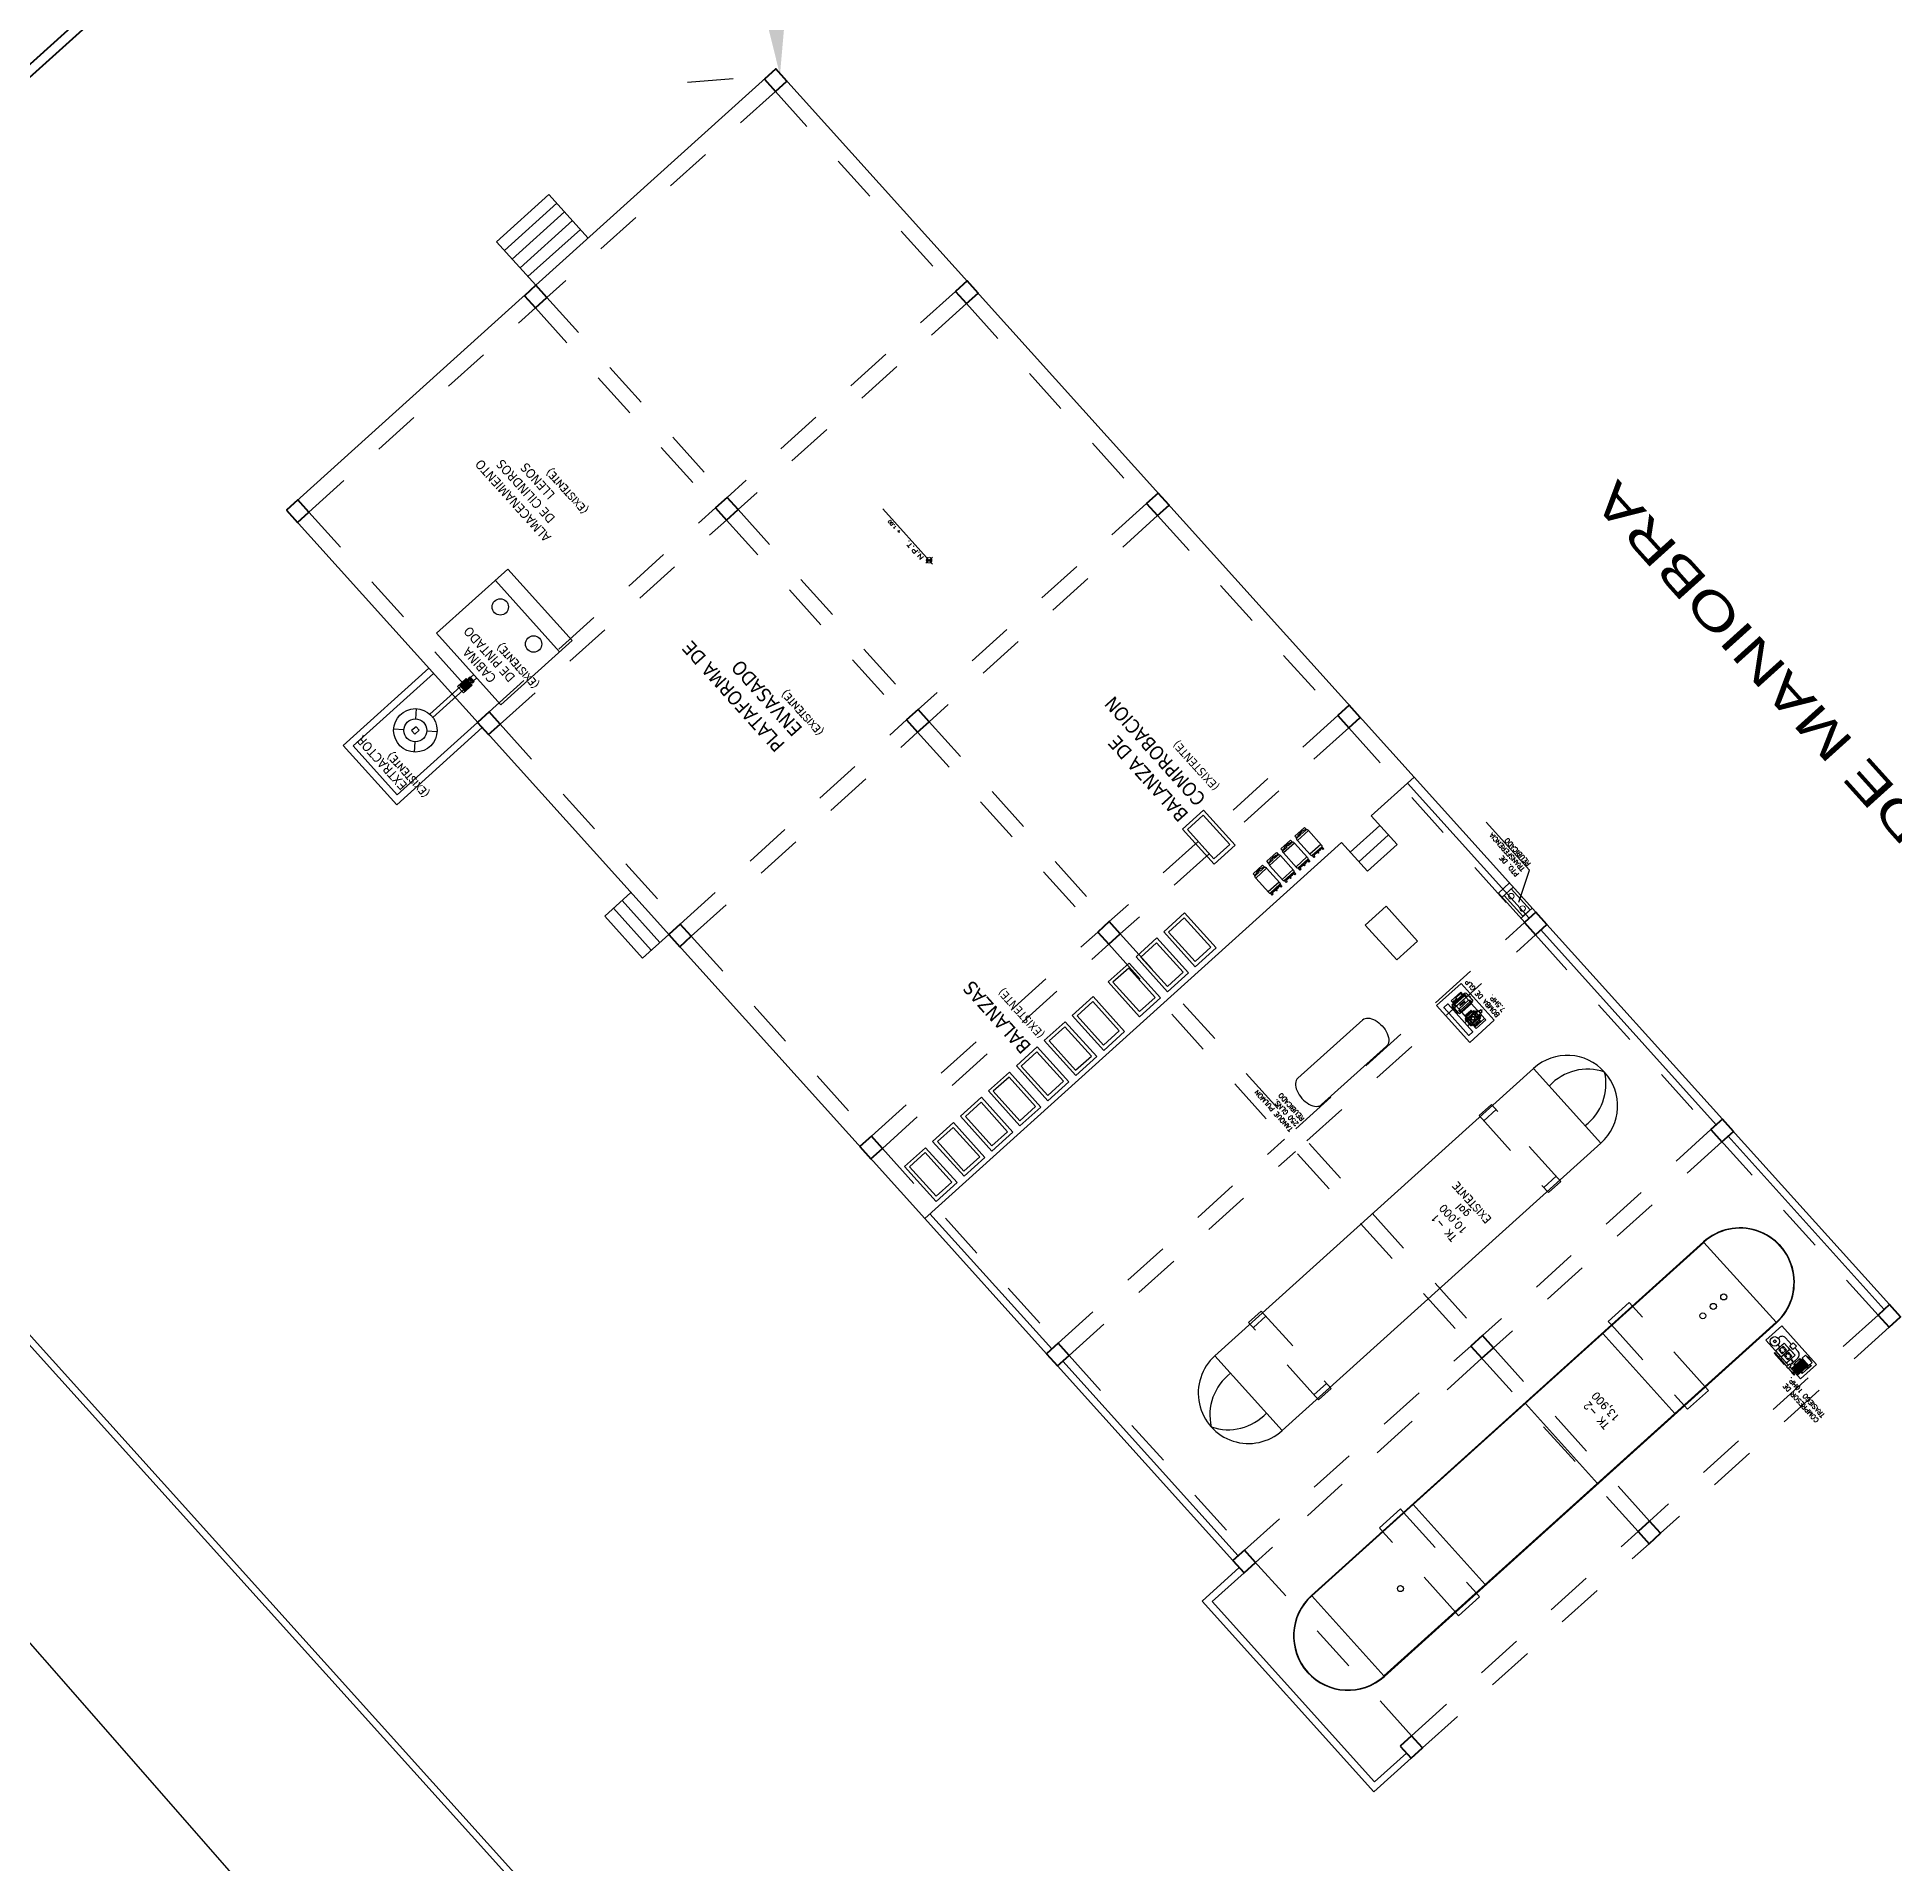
# Model space of a CAD drawing. Header units: metres. Extents: x -2639 to -2278, y 1912 to 2089.
# Drawn here: x -2350.698 to -2346.746, y 2046.443 to 2050.328 of the extents above; entities that cross this region are included whole.
import ezdxf
from ezdxf.enums import TextEntityAlignment as Align

# ---------------------------------------------------------------- set-up
doc = ezdxf.new("R2010")
doc.units = ezdxf.units.M
for name, pattern in [('COSTA GAS_ CASCO$0$CONTINUA', [0]), ('COSTA GAS_ CASCO$0$HIDDEN2', [0.1875, 0.125, -0.0625]), ('DASHED2', [0.375, 0.25, -0.125]), ('HIDDEN', [0.375, 0.25, -0.125])]:
    doc.linetypes.add(name, pattern=pattern)
for name, color, linetype, lineweight in [('0.2', 2, 'Continuous', 9), ('002', 2, 'Continuous', 25), ('JARDIN', 7, 'Continuous', 5), ('muro00', 252, 'Continuous', 0), ('muro02', 3, 'Continuous', 18), ('muro08', 2, 'Continuous', 60), ('MUROS', 1, 'Continuous', 40), ('PEN----2', 2, 'Continuous', 20), ('piso', 30, 'Continuous', 9), ('PISOS', 9, 'Continuous', 30), ('proyeccion', 5, 'HIDDEN', 13), ('SANITARIOS', 9, 'Continuous', 9), ('SUTITULOS', 4, 'DASHED2', 5), ('T-TITULOS', 4, 'DASHED2', 5), ('TEXTOS GENERALES', 4, 'DASHED2', 5), ('VEREDA', 4, 'Continuous', 15)]:
    doc.layers.add(name, color=color, linetype=linetype, lineweight=lineweight)
for name, color, linetype in [('01', 1, 'Continuous'), ('015', 40, 'Continuous'), ('03', 3, 'Continuous'), ('05', 5, 'Continuous'), ('06', 6, 'Continuous'), ('4', 5, 'Continuous'), ('AMBIENTES', 3, 'Continuous'), ('LEADERS', 20, 'Continuous'), ('MAQUINAS', 8, 'COSTA GAS_ CASCO$0$HIDDEN2'), ('TEXTOS DETALLES', 4, 'Continuous')]:
    doc.layers.add(name, color=color, linetype=linetype)
doc.styles.add('ARIAL NARROW', font='ARIALN.TTF')
doc.styles.add('COTA50', font='romans.shx', dxfattribs={"height": 0.5})
doc.styles.add('ROMANS', font='romans.shx')
doc.styles.get("Standard").update_dxf_attribs({"font": 'arial.ttf'})
doc.styles.add('SUBTITULOS', font='tahoma.ttf', dxfattribs={"height": 0.2})
doc.styles.add('TEXTOS DETALLES', font='simplex8.shx', dxfattribs={"height": 0.08})
doc.styles.add('TEXTOS GENERALES', font='simplex8.shx', dxfattribs={"height": 0.1})
doc.styles.add('TEXTOS-COTAS', font='romans.shx', dxfattribs={"width": 1.3, "height": 0.15})
doc.styles.add('TITLEINFO', font='arial.ttf', dxfattribs={"height": 0.2})
doc.styles.add('TITULOS', font='tahoma.ttf', dxfattribs={"height": 0.3})
doc.dimstyles.new('1-100', dxfattribs={"dimscale": 0.1, "dimtxt": 0.5, "dimasz": 1.2, "dimexe": 1, "dimexo": 1, "dimgap": 0.8, "dimtad": 1, "dimzin": 4, "dimdsep": 46, "dimtxsty": 'COTA50', "dimblk": 'ARCHTICK', "dimcen": 2.5, "dimdle": 1, "dimclrd": 1, "dimclre": 1, "dimclrt": 256, "dimadec": 0, "dimazin": 0, "dimtfac": 1, "dimtix": 1, "dimtmove": 2, "dimatfit": 3, "dimfxl": 0, "dimtolj": 1, "dimtzin": 4, "dimarcsym": 0})
doc.dimstyles.new('1-5000', dxfattribs={"dimtxt": 0.8, "dimasz": 0.15, "dimexe": 0.1, "dimexo": 0.2, "dimgap": 0.15, "dimtad": 2, "dimlfac": 10, "dimzin": 12, "dimdsep": 46, "dimtxsty": 'Standard', "dimcen": 0.2, "dimclrd": 1, "dimclre": 1, "dimclrt": 2, "dimadec": 5, "dimazin": 0, "dimtm": 1e-09, "dimtfac": 1, "dimtix": 1, "dimtmove": 0, "dimatfit": 3, "dimfxl": 0, "dimarcsym": 0})

# ---------------------------------------------------------------- blocks, each defined once
blk = doc.blocks.new('*D64')
at = {"color": 1, "lineweight": -2}
for p, q in [((-2349.7208, 2055.443), (-2349.6237, 2055.4505)), ((-2349.1296, 2050.3969), (-2349.5124, 2055.3088)), ((-2349.3147, 2050.2321), (-2349.2177, 2050.2396))]:
    blk.add_line(p, q, dxfattribs=at)
at = {"color": 1}
for points in [[(-2349.4875, 2055.3107), (-2349.5373, 2055.3068), (-2349.524, 2055.4583)], [(-2349.1047, 2050.3989), (-2349.1546, 2050.395), (-2349.118, 2050.2474)]]:
    blk.add_solid(points, dxfattribs=at)
at = {"layer": 'Defpoints', "color": 0}
for p in [(-2349.524, 2055.4583), (-2349.5214, 2055.4585), (-2349.1153, 2050.2476)]:
    blk.add_point(p, dxfattribs=at)
at = {"color": 2, "insert": (-2349.8778, 2052.8095), "char_height": 0.8, "attachment_point": 5, "rotation": 274.4556}
blk.add_mtext('52.27', dxfattribs=at)
blk = doc.blocks.new('TANQUE10000')
at = {"layer": '015', "linetype": 'Continuous', "ltscale": 0.025}
for p, q in [((1.07, 9.13), (-1.07, 9.13)), ((1.07, 0), (-1.07, 0))]:
    blk.add_line(p, q, dxfattribs=at)
blk.add_lwpolyline([(-1.07, 9.13), (-1.07, 0, 1), (1.07, 0), (1.07, 9.13, 1), (-1.07, 9.13, 1)], format="xyb", dxfattribs=at)
for centre, start, end in [((0.541, 9.225), 119.0307, 184.88), ((-0.541, 9.225), 355.12, 60.9693), ((0.541, -0.095), 175.12, 240.9693), ((-0.541, -0.095), 299.0307, 4.88)]:
    blk.add_arc(centre, 1.115, start, end, dxfattribs=at)
blk = doc.blocks.new('_ARCHTICK')
at = {"color": 0, "linetype": 'ByBlock', "const_width": 0.15}
blk.add_lwpolyline([(-0.5, -0.5), (0.5, 0.5)], dxfattribs=at)
blk = doc.blocks.new('NPTS')
at = {"layer": '0.2'}
for points in [[(0, 0), (-0.06, 0, 0.414214), (0, -0.06)], [(0, 0.06), (0, 0), (0.06, 0, 0.414214)]]:
    blk.add_hatch(color=256, dxfattribs=at).paths.add_polyline_path(points)
for p, q in [((-0.111, 0), (1.473, 0)), ((0, 0.096), (0, -0.096))]:
    blk.add_line(p, q, dxfattribs=at)
blk.add_circle((0, 0), 0.06, dxfattribs=at)
at = {"layer": 'VEREDA', "insert": (-0.041, 0.139), "char_height": 0.1, "width": 0.96281, "attachment_point": 1, "style": 'TEXTOS-COTAS'}
blk.add_mtext('{\\W2.306914; }N.P.T. ', dxfattribs=at)
at = {"layer": 'VEREDA', "style": 'TEXTOS GENERALES'}
blk.add_attdef('NIVEL', text='', height=0.0704, dxfattribs=at).set_placement((0.846, 0.039), (1.198, 0.039), align=Align.ALIGNED)
blk = doc.blocks.new('COSTA GAS_ CASCO$0$BOMBA_PLANTA 6')
at = {"layer": 'MAQUINAS', "linetype": 'COSTA GAS_ CASCO$0$CONTINUA'}
for p, q in [((0.106, 0.194), (0.154, 0.194)), ((0.106, 0.135), (0.154, 0.135)), ((0.11, 0.306), (0.346, 0.306)), ((0.144, 0.236), (0.154, 0.236)), ((0.144, 0.226), (0.154, 0.226)), ((0.144, 0.103), (0.154, 0.103)), ((0.144, 0.093), (0.154, 0.093)), ((0.16, 0.253), (0.193, 0.253)), ((0.16, 0.249), (0.193, 0.249)), ((0.16, 0.244), (0.193, 0.244)), ((0.16, 0.235), (0.193, 0.235)), ((0.16, 0.221), (0.193, 0.221)), ((0.16, 0.196), (0.193, 0.196)), ((0.16, 0.133), (0.193, 0.133)), ((0.16, 0.108), (0.193, 0.108)), ((0.16, 0.094), (0.193, 0.094)), ((0.16, 0.085), (0.193, 0.085)), ((0.16, 0.08), (0.193, 0.08)), ((0.16, 0.076), (0.193, 0.076)), ((0.193, 0.28), (0.337, 0.28)), ((0.193, 0.261), (0.337, 0.261)), ((0.193, 0.235), (0.337, 0.235)), ((0.193, 0.094), (0.337, 0.094)), ((0.193, 0.068), (0.337, 0.068)), ((0.193, 0.049), (0.337, 0.049)), ((0.196, 0.289), (0.335, 0.289)), ((0.196, 0.04), (0.335, 0.04)), ((0.37, 0.253), (0.337, 0.253)), ((0.37, 0.249), (0.337, 0.249)), ((0.37, 0.244), (0.337, 0.244)), ((0.37, 0.235), (0.337, 0.235)), ((0.37, 0.221), (0.337, 0.221)), ((0.37, 0.196), (0.337, 0.196)), ((0.37, 0.133), (0.337, 0.133)), ((0.37, 0.108), (0.337, 0.108)), ((0.37, 0.094), (0.337, 0.094)), ((0.37, 0.085), (0.337, 0.085)), ((0.37, 0.08), (0.337, 0.08)), ((0.37, 0.076), (0.337, 0.076)), ((0.386, 0.236), (0.377, 0.236)), ((0.386, 0.226), (0.377, 0.226)), ((0.386, 0.103), (0.377, 0.103)), ((0.386, 0.093), (0.377, 0.093)), ((0.036, -0.178), (0.036, -0.156)), ((0.036, -0.156), (0.047, -0.156)), ((0.036, -0.178), (0.047, -0.178)), ((0.047, -0.248), (0.047, -0.086)), ((0.047, -0.086), (0.052, -0.086)), ((0.047, -0.248), (0.052, -0.248)), ((0.052, -0.248), (0.052, -0.086)), ((0.079, -0.059), (0.106, -0.059)), ((0.079, -0.274), (0.106, -0.274)), ((0.106, -0.28), (0.106, -0.054)), ((0.106, -0.054), (0.342, -0.054)), ((0.106, -0.28), (0.342, -0.28)), ((0.11, -0.301), (0.129, -0.301)), ((0.245, -0.301), (0.346, -0.301)), ((0.342, -0.28), (0.342, -0.054)), ((0.342, -0.059), (0.369, -0.059)), ((0.342, -0.274), (0.369, -0.274)), ((0.396, -0.248), (0.396, -0.086)), ((0.396, -0.086), (0.402, -0.086)), ((0.396, -0.248), (0.402, -0.248)), ((0.402, -0.248), (0.402, -0.086))]:
    blk.add_line(p, q, dxfattribs=at)
at = {"layer": 'MAQUINAS', "linetype": 'Continuous'}
for p, q in [((0.079, -0.061), (0.106, -0.061)), ((0.079, -0.064), (0.106, -0.064)), ((0.079, -0.066), (0.106, -0.066)), ((0.079, -0.07), (0.106, -0.07)), ((0.079, -0.074), (0.106, -0.074)), ((0.079, -0.081), (0.106, -0.081)), ((0.079, -0.088), (0.106, -0.088)), ((0.079, -0.099), (0.106, -0.099)), ((0.079, -0.115), (0.106, -0.115)), ((0.079, -0.218), (0.106, -0.218)), ((0.079, -0.235), (0.106, -0.235)), ((0.079, -0.245), (0.106, -0.245)), ((0.079, -0.253), (0.106, -0.253)), ((0.079, -0.259), (0.106, -0.259)), ((0.079, -0.264), (0.106, -0.264)), ((0.079, -0.268), (0.106, -0.268)), ((0.079, -0.27), (0.106, -0.27)), ((0.079, -0.272), (0.106, -0.272)), ((0.106, -0.056), (0.342, -0.056)), ((0.106, -0.058), (0.342, -0.058)), ((0.106, -0.06), (0.342, -0.06)), ((0.106, -0.065), (0.342, -0.065)), ((0.106, -0.072), (0.342, -0.072)), ((0.106, -0.094), (0.342, -0.094)), ((0.106, -0.131), (0.342, -0.131)), ((0.106, -0.202), (0.342, -0.202)), ((0.106, -0.24), (0.342, -0.24)), ((0.106, -0.262), (0.342, -0.262)), ((0.106, -0.269), (0.342, -0.269)), ((0.106, -0.273), (0.342, -0.273)), ((0.106, -0.275), (0.342, -0.275)), ((0.106, -0.278), (0.342, -0.278)), ((0.164, -0.166), (0.164, -0.167)), ((0.281, -0.161), (0.17, -0.161)), ((0.17, -0.172), (0.281, -0.172)), ((0.286, -0.167), (0.286, -0.166)), ((0.342, -0.061), (0.369, -0.061)), ((0.342, -0.064), (0.369, -0.064)), ((0.342, -0.066), (0.369, -0.066)), ((0.342, -0.07), (0.369, -0.07)), ((0.342, -0.074), (0.369, -0.074)), ((0.342, -0.081), (0.369, -0.081)), ((0.342, -0.088), (0.369, -0.088)), ((0.342, -0.099), (0.369, -0.099)), ((0.342, -0.115), (0.369, -0.115)), ((0.342, -0.218), (0.369, -0.218)), ((0.342, -0.235), (0.369, -0.235)), ((0.342, -0.245), (0.369, -0.245)), ((0.342, -0.253), (0.369, -0.253)), ((0.342, -0.259), (0.369, -0.259)), ((0.342, -0.264), (0.369, -0.264)), ((0.342, -0.268), (0.369, -0.268)), ((0.342, -0.27), (0.369, -0.27)), ((0.342, -0.272), (0.369, -0.272)), ((0.402, -0.091), (0.429, -0.091)), ((0.402, -0.145), (0.407, -0.145)), ((0.402, -0.188), (0.407, -0.188)), ((0.402, -0.242), (0.429, -0.242)), ((0.412, -0.183), (0.412, -0.151)), ((0.412, -0.156), (0.429, -0.156)), ((0.412, -0.178), (0.429, -0.178))]:
    blk.add_line(p, q, dxfattribs=at)
at = {"layer": 'MAQUINAS', "linetype": 'COSTA GAS_ CASCO$0$CONTINUA'}
for points in [[(0, -0.45), (0.6, -0.45), (0.6, 0.45), (0, 0.45)], [(0.056, 0.168), (0.041, 0.168), (0.041, 0.161), (0.056, 0.161)], [(0.106, 0.183), (0.056, 0.183), (0.056, 0.146), (0.106, 0.146)], [(0.154, 0.216), (0.106, 0.216), (0.106, 0.113), (0.154, 0.113)], [(0.144, 0.24), (0.154, 0.24), (0.154, 0.221), (0.144, 0.221)], [(0.144, 0.089), (0.154, 0.089), (0.154, 0.108), (0.144, 0.108)], [(0.16, 0.244), (0.154, 0.244), (0.154, 0.085), (0.16, 0.085)], [(0.193, 0.255), (0.16, 0.255), (0.16, 0.075), (0.193, 0.075)], [(0.208, 0.214), (0.322, 0.214), (0.322, 0.115), (0.208, 0.115)], [(0.337, 0.255), (0.37, 0.255), (0.37, 0.075), (0.337, 0.075)], [(0.37, 0.244), (0.377, 0.244), (0.377, 0.085), (0.37, 0.085)], [(0.386, 0.24), (0.377, 0.24), (0.377, 0.221), (0.386, 0.221)], [(0.386, 0.089), (0.377, 0.089), (0.377, 0.108), (0.386, 0.108)], [(0.25, -0.319), (0.124, -0.319), (0.124, -0.325), (0.25, -0.325)], [(0.245, -0.28), (0.129, -0.28), (0.129, -0.319), (0.245, -0.319)]]:
    blk.add_lwpolyline(points, close=True, dxfattribs=at)
for points in [[(0.346, 0.255), (0.346, 0.342), (0.11, 0.342), (0.11, 0.216)], [(0.11, 0.113), (0.11, -0.054)], [(0.346, -0.059), (0.346, 0.075)], [(0.377, 0.204), (0.429, 0.204)], [(0.429, 0.125), (0.377, 0.125)], [(0.11, -0.28), (0.11, -0.336), (0.346, -0.336), (0.346, -0.274)]]:
    blk.add_lwpolyline(points, dxfattribs=at)
for points in [[(0.438, -0.335), (0.52, -0.335, 0.414214), (0.529, -0.326), (0.529, 0.338, 0.414214), (0.52, 0.347), (0.438, 0.347, 0.414214), (0.429, 0.338), (0.429, -0.326, 0.414214)], [(0.204, 0.036), (0.326, 0.036, 0.414214), (0.337, 0.046), (0.337, 0.283, 0.414214), (0.326, 0.293), (0.204, 0.293, 0.414214), (0.193, 0.283), (0.193, 0.046, 0.414214)]]:
    blk.add_lwpolyline(points, format="xyb", close=True, dxfattribs=at)
for radius in [0.0357, 0.0309]:
    blk.add_circle((0.265, 0.165), radius, dxfattribs=at)
for centre, start, end in [((0.079, -0.086), 90, 180), ((0.079, -0.248), 180, 270), ((0.369, -0.086), 0, 90), ((0.369, -0.248), 270, 0)]:
    blk.add_arc(centre, 0.0269, start, end, dxfattribs=at)
at = {"layer": 'MAQUINAS', "linetype": 'Continuous'}
for centre, radius, start, end in [((0.17, -0.166), 0.00538, 90, 180), ((0.17, -0.167), 0.00538, 180, 270), ((0.281, -0.166), 0.00538, 0, 90), ((0.281, -0.167), 0.00538, 270, 360), ((0.502, -1.243), 1.13, 93.7041, 95.1107), ((0.502, 0.909), 1.13, 264.8893, 266.2959), ((0.407, -0.151), 0.00538, 0, 90), ((0.407, -0.183), 0.00538, 270, 0)]:
    blk.add_arc(centre, radius, start, end, dxfattribs=at)
at = {"layer": 'MAQUINAS', "linetype": 'Continuous', "ltscale": 0.01}
for centre, start, end in [((0.502, -1.243), 93.7041, 95.1107), ((0.502, 0.909), 264.8893, 266.2959)]:
    blk.add_arc(centre, 1.13, start, end, dxfattribs=at)
blk = doc.blocks.new('A$C0DA26504')
at = {"layer": 'PEN----2'}
blk.add_line((0.4, 0.1), (0.58, 0.1), dxfattribs=at)
blk.add_lwpolyline([(0, 0), (0.4, 0), (0.4, 0.2), (0, 0.2)], close=True, dxfattribs=at)
blk = doc.blocks.new('CASCO ZETA GAS')
for p, q in [((2071.297, 1210.452), (2071.297, 1212.902)), ((2071.297, 1212.902), (2072.997, 1212.902)), ((2071.447, 1210.452), (2071.447, 1212.752)), ((2071.447, 1212.752), (2072.847, 1212.752)), ((2072.847, 1212.752), (2072.847, 1210.452)), ((2072.997, 1212.902), (2072.997, 1210.452)), ((2072.036, 1211.72), (2071.88, 1211.876)), ((2072.378, 1211.72), (2072.534, 1211.876)), ((2072.036, 1211.378), (2071.88, 1211.222)), ((2072.378, 1211.378), (2072.534, 1211.222)), ((2072.157, 1211.089), (2072.157, 1209.83)), ((2072.257, 1211.089), (2072.257, 1209.83)), ((2073.434, 1208.15), (2071.394, 1208.154))]:
    blk.add_line(p, q)
at = {"color": 2}
blk.add_line((2054.14, 1200.701), (2054.14, 1202.559), dxfattribs=at)
at = {"color": 2, "linetype": 'Continuous', "ltscale": 2}
for p, q in [((2042.331, 1198.893), (2042.522, 1198.893)), ((2042.331, 1198.578), (2042.331, 1198.893)), ((2042.331, 1198.893), (2042.522, 1198.893)), ((2042.522, 1198.867), (2042.331, 1198.867)), ((2042.522, 1198.867), (2042.331, 1198.867)), ((2042.522, 1198.893), (2042.522, 1198.578)), ((2042.853, 1198.893), (2042.853, 1198.643))]:
    blk.add_line(p, q, dxfattribs=at)
at = {"color": 1}
for p, q in [((2042.342, 1198.867), (2042.342, 1198.578)), ((2042.354, 1198.867), (2042.354, 1198.578)), ((2042.366, 1198.867), (2042.366, 1198.578)), ((2042.377, 1198.867), (2042.377, 1198.578)), ((2042.573, 1198.939), (2042.381, 1198.939)), ((2042.573, 1198.939), (2042.381, 1198.939)), ((2042.573, 1198.932), (2042.381, 1198.932)), ((2042.573, 1198.932), (2042.381, 1198.932)), ((2042.389, 1198.867), (2042.389, 1198.578)), ((2042.401, 1198.867), (2042.401, 1198.578)), ((2042.412, 1198.867), (2042.412, 1198.578)), ((2042.44, 1198.867), (2042.44, 1198.578)), ((2042.452, 1198.867), (2042.452, 1198.578)), ((2042.463, 1198.867), (2042.463, 1198.578)), ((2042.475, 1198.867), (2042.475, 1198.578)), ((2042.487, 1198.867), (2042.487, 1198.578)), ((2042.498, 1198.867), (2042.498, 1198.578)), ((2042.51, 1198.867), (2042.51, 1198.578)), ((2043.013, 1198.939), (2042.619, 1198.939)), ((2043.013, 1198.939), (2042.619, 1198.939)), ((2043.013, 1198.932), (2042.619, 1198.932)), ((2043.013, 1198.932), (2042.619, 1198.932)), ((2042.369, 1198.468), (2042.369, 1198.478)), ((2042.483, 1198.468), (2042.369, 1198.468)), ((2042.483, 1198.478), (2042.483, 1198.468))]:
    blk.add_line(p, q, dxfattribs=at)
for points in [[(2072.153, 1211.486), (2072.256, 1211.486), (2072.256, 1211.612), (2072.153, 1211.612)], [(2073.437, 1209.83), (2073.437, 1207.794), (2071.393, 1207.794), (2071.393, 1209.83)]]:
    blk.add_lwpolyline(points, close=True)
at = {"color": 2}
for points in [[(2053.385, 1200.701), (2053.385, 1202.559)], [(2042.461, 1198.939), (2042.461, 1198.946), (2042.381, 1198.946), (2042.381, 1198.926), (2042.461, 1198.926), (2042.461, 1198.932)], [(2042.461, 1198.939), (2042.461, 1198.946), (2042.381, 1198.946), (2042.381, 1198.926), (2042.461, 1198.926), (2042.461, 1198.932)], [(2042.412, 1198.926), (2042.412, 1198.893)], [(2042.412, 1198.926), (2042.412, 1198.893)], [(2042.43, 1198.893), (2042.43, 1198.926)], [(2042.43, 1198.893), (2042.43, 1198.926)], [(2042.692, 1198.932), (2042.692, 1198.926), (2043.013, 1198.926), (2043.013, 1198.946), (2042.692, 1198.946), (2042.692, 1198.939)], [(2042.692, 1198.932), (2042.692, 1198.926), (2043.013, 1198.926), (2043.013, 1198.946), (2042.692, 1198.946), (2042.692, 1198.939)], [(2042.816, 1198.926), (2042.816, 1198.893)], [(2042.816, 1198.926), (2042.816, 1198.893)], [(2042.889, 1198.893), (2042.889, 1198.926)], [(2042.889, 1198.893), (2042.889, 1198.926)], [(2042.292, 1198.617), (2042.324, 1198.617), (2042.331, 1198.609), (2042.331, 1198.553), (2042.324, 1198.545), (2042.292, 1198.545), (2042.292, 1198.617)]]:
    blk.add_lwpolyline(points, dxfattribs=at)
at = {"color": 1}
blk.add_lwpolyline([(2042.573, 1198.893), (2042.231, 1198.893), (2042.231, 1198.436), (2043.333, 1198.436), (2043.333, 1198.893), (2042.619, 1198.893)], dxfattribs=at)
for points in [[(2042.331, 1198.617), (2042.331, 1198.794), (2042.292, 1198.794), (2042.292, 1198.617)], [(2042.299, 1198.778), (2042.303, 1198.77), (2042.313, 1198.77), (2042.318, 1198.778), (2042.313, 1198.786), (2042.303, 1198.786)], [(2042.522, 1198.617), (2042.522, 1198.794), (2042.56, 1198.794), (2042.56, 1198.617)], [(2042.554, 1198.778), (2042.549, 1198.77), (2042.54, 1198.77), (2042.535, 1198.778), (2042.54, 1198.786), (2042.549, 1198.786)], [(2042.681, 1198.89), (2042.85, 1198.89), (2042.85, 1198.646), (2042.681, 1198.646)], [(2043.025, 1198.89), (2042.856, 1198.89), (2042.856, 1198.646), (2043.025, 1198.646)], [(2042.299, 1198.634), (2042.303, 1198.642), (2042.313, 1198.642), (2042.318, 1198.634), (2042.313, 1198.626), (2042.303, 1198.626)], [(2042.554, 1198.634), (2042.549, 1198.642), (2042.54, 1198.642), (2042.535, 1198.634), (2042.54, 1198.626), (2042.549, 1198.626)]]:
    blk.add_lwpolyline(points, close=True, dxfattribs=at)
at = {"color": 2, "linetype": 'Continuous', "ltscale": 2}
for points in [[(2043.028, 1198.643), (2042.678, 1198.643), (2042.678, 1198.893), (2043.028, 1198.893)], [(2042.713, 1198.706), (2042.818, 1198.706), (2042.818, 1198.829), (2042.713, 1198.829)], [(2042.992, 1198.706), (2042.887, 1198.706), (2042.887, 1198.829), (2042.992, 1198.829)], [(2042.903, 1198.497), (2042.803, 1198.497), (2042.803, 1198.597), (2042.903, 1198.597)]]:
    blk.add_lwpolyline(points, close=True, dxfattribs=at)
at = {"color": 2}
blk.add_lwpolyline([(2042.286, 1198.54), (2042.286, 1198.622), (2042.292, 1198.622), (2042.292, 1198.54)], close=True, dxfattribs=at)
at = {"color": 2, "linetype": 'Continuous', "ltscale": 2}
blk.add_lwpolyline([(2042.331, 1198.578), (2042.533, 1198.578), (2042.533, 1198.478), (2042.32, 1198.478), (2042.32, 1198.545)], dxfattribs=at)
for centre, radius in [((2072.207, 1211.549), 0.462), ((2072.207, 1211.549), 0.242), ((2071.886, 1208.45), 0.174), ((2072.947, 1208.448), 0.174), ((2044.618, 1208.203), 0.0648), ((2044.618, 1199.542), 0.0648), ((2044.618, 1199.242), 0.0648), ((2044.618, 1198.942), 0.0648)]:
    blk.add_circle(centre, radius)
at = {"color": 1}
for centre in [(2042.736, 1198.81), (2042.736, 1198.727), (2042.794, 1198.81), (2042.794, 1198.727), (2042.911, 1198.81), (2042.911, 1198.727), (2042.969, 1198.81), (2042.969, 1198.727)]:
    blk.add_circle(centre, 0.0107, dxfattribs=at)
at = {"color": 2, "linetype": 'Continuous', "ltscale": 2}
for radius in [0.1, 0.0286]:
    blk.add_circle((2043.19, 1198.768), radius, dxfattribs=at)
at = {"color": 2}
blk.add_ellipse((2053.763, 1202.559), major_axis=(0.378, 0), ratio=0.5847, start_param=6.283185, end_param=9.424778, dxfattribs=at)
at = {"color": 2, "extrusion": (0, 0, -1)}
blk.add_ellipse((2053.763, 1200.701), major_axis=(0.378, 0), ratio=0.5847, start_param=6.283185, end_param=9.424778, dxfattribs=at)
at = {"layer": '002'}
for p, q in [((2057.347, 1210.029), (2058.347, 1210.029)), ((2057.347, 1209.229), (2058.347, 1209.229)), ((2057.347, 1208.429), (2058.347, 1208.429)), ((2057.347, 1207.629), (2058.347, 1207.629)), ((2057.347, 1206.829), (2058.347, 1206.829)), ((2057.347, 1206.029), (2058.347, 1206.029)), ((2057.347, 1205.229), (2058.347, 1205.229)), ((2057.364, 1204.185), (2058.364, 1204.185)), ((2057.364, 1203.385), (2058.364, 1203.385)), ((2057.364, 1202.593), (2058.364, 1202.593)), ((2058.717, 1200.832), (2059.717, 1200.832))]:
    blk.add_line(p, q, dxfattribs=at)
for points in [[(2057.347, 1210.029), (2057.347, 1209.429), (2058.347, 1209.429), (2058.347, 1210.029)], [(2057.347, 1210.029), (2057.347, 1209.429), (2058.347, 1209.429), (2058.347, 1210.029)], [(2057.431, 1209.956), (2057.431, 1209.505), (2058.274, 1209.505), (2058.274, 1209.956)], [(2057.347, 1209.229), (2057.347, 1208.629), (2058.347, 1208.629), (2058.347, 1209.229)], [(2057.347, 1209.229), (2057.347, 1208.629), (2058.347, 1208.629), (2058.347, 1209.229)], [(2057.431, 1209.156), (2057.431, 1208.705), (2058.274, 1208.705), (2058.274, 1209.156)], [(2057.347, 1208.429), (2057.347, 1207.829), (2058.347, 1207.829), (2058.347, 1208.429)], [(2057.347, 1208.429), (2057.347, 1207.829), (2058.347, 1207.829), (2058.347, 1208.429)], [(2057.431, 1208.356), (2057.431, 1207.905), (2058.274, 1207.905), (2058.274, 1208.356)], [(2057.347, 1207.629), (2057.347, 1207.029), (2058.347, 1207.029), (2058.347, 1207.629)], [(2057.347, 1207.629), (2057.347, 1207.029), (2058.347, 1207.029), (2058.347, 1207.629)], [(2057.431, 1207.556), (2057.431, 1207.105), (2058.274, 1207.105), (2058.274, 1207.556)], [(2057.347, 1206.829), (2057.347, 1206.229), (2058.347, 1206.229), (2058.347, 1206.829)], [(2057.347, 1206.829), (2057.347, 1206.229), (2058.347, 1206.229), (2058.347, 1206.829)], [(2057.431, 1206.756), (2057.431, 1206.305), (2058.274, 1206.305), (2058.274, 1206.756)], [(2057.347, 1206.029), (2057.347, 1205.429), (2058.347, 1205.429), (2058.347, 1206.029)], [(2057.347, 1206.029), (2057.347, 1205.429), (2058.347, 1205.429), (2058.347, 1206.029)], [(2057.431, 1205.956), (2057.431, 1205.505), (2058.274, 1205.505), (2058.274, 1205.956)], [(2057.347, 1205.229), (2057.347, 1204.629), (2058.347, 1204.629), (2058.347, 1205.229)], [(2057.347, 1205.229), (2057.347, 1204.629), (2058.347, 1204.629), (2058.347, 1205.229)], [(2057.431, 1205.156), (2057.431, 1204.705), (2058.274, 1204.705), (2058.274, 1205.156)], [(2057.364, 1204.185), (2057.364, 1203.585), (2058.364, 1203.585), (2058.364, 1204.185)], [(2057.364, 1204.185), (2057.364, 1203.585), (2058.364, 1203.585), (2058.364, 1204.185)], [(2057.448, 1204.112), (2057.448, 1203.661), (2058.291, 1203.661), (2058.291, 1204.112)], [(2057.364, 1203.385), (2057.364, 1202.785), (2058.364, 1202.785), (2058.364, 1203.385)], [(2057.364, 1203.385), (2057.364, 1202.785), (2058.364, 1202.785), (2058.364, 1203.385)], [(2057.448, 1203.312), (2057.448, 1202.861), (2058.291, 1202.861), (2058.291, 1203.312)], [(2057.364, 1202.593), (2057.364, 1201.993), (2058.364, 1201.993), (2058.364, 1202.593)], [(2057.364, 1202.593), (2057.364, 1201.993), (2058.364, 1201.993), (2058.364, 1202.593)], [(2057.448, 1202.519), (2057.448, 1202.069), (2058.291, 1202.069), (2058.291, 1202.519)], [(2058.717, 1200.832), (2058.717, 1200.232), (2059.717, 1200.232), (2059.717, 1200.832)], [(2058.717, 1200.832), (2058.717, 1200.232), (2059.717, 1200.232), (2059.717, 1200.832)], [(2058.801, 1200.758), (2058.801, 1200.308), (2059.644, 1200.308), (2059.644, 1200.758)]]:
    blk.add_lwpolyline(points, close=True, dxfattribs=at)
at = {"layer": '01', "color": 1}
for p, q in [((2057.505, 1200.06), (2057.505, 1200.373)), ((2057.903, 1200.06), (2057.903, 1200.373)), ((2057.401, 1200.209), (2057.401, 1200.225)), ((2057.505, 1199.662), (2057.505, 1199.975)), ((2057.903, 1199.662), (2057.903, 1199.975)), ((2057.401, 1199.811), (2057.401, 1199.826)), ((2057.505, 1199.263), (2057.505, 1199.576)), ((2057.903, 1199.263), (2057.903, 1199.576)), ((2057.401, 1199.412), (2057.401, 1199.428)), ((2057.505, 1198.864), (2057.505, 1199.177)), ((2057.903, 1198.864), (2057.903, 1199.177)), ((2057.401, 1199.013), (2057.401, 1199.029))]:
    blk.add_line(p, q, dxfattribs=at)
for points in [[(2057.431, 1200.328), (2057.396, 1200.328), (2057.396, 1200.354), (2057.458, 1200.354), (2057.458, 1200.079), (2057.396, 1200.079), (2057.396, 1200.105), (2057.431, 1200.105, 0.147743)], [(2057.965, 1200.233), (2057.946, 1200.233), (2057.946, 1200.354), (2058.008, 1200.354), (2058.008, 1200.079), (2057.946, 1200.079), (2057.946, 1200.2), (2057.965, 1200.2, 1)], [(2057.431, 1199.93), (2057.396, 1199.93), (2057.396, 1199.956), (2057.458, 1199.956), (2057.458, 1199.681), (2057.396, 1199.681), (2057.396, 1199.707), (2057.431, 1199.707, 0.147743)], [(2057.965, 1199.835), (2057.946, 1199.835), (2057.946, 1199.956), (2058.008, 1199.956), (2058.008, 1199.681), (2057.946, 1199.681), (2057.946, 1199.802), (2057.965, 1199.802, 1)], [(2057.431, 1199.531), (2057.396, 1199.531), (2057.396, 1199.557), (2057.458, 1199.557), (2057.458, 1199.282), (2057.396, 1199.282), (2057.396, 1199.308), (2057.431, 1199.308, 0.147743)], [(2057.965, 1199.436), (2057.946, 1199.436), (2057.946, 1199.557), (2058.008, 1199.557), (2058.008, 1199.282), (2057.946, 1199.282), (2057.946, 1199.403), (2057.965, 1199.403, 1)], [(2057.431, 1199.132), (2057.396, 1199.132), (2057.396, 1199.158), (2057.458, 1199.158), (2057.458, 1198.883), (2057.396, 1198.883), (2057.396, 1198.909), (2057.431, 1198.909, 0.147743)], [(2057.965, 1199.037), (2057.946, 1199.037), (2057.946, 1199.158), (2058.008, 1199.158), (2058.008, 1198.883), (2057.946, 1198.883), (2057.946, 1199.004), (2057.965, 1199.004, 1)]]:
    blk.add_lwpolyline(points, format="xyb", close=True, dxfattribs=at)
for points in [[(2057.468, 1200.367, 0.145658), (2057.457, 1200.352), (2057.441, 1200.311)], [(2057.946, 1200.361, 0.227735), (2057.921, 1200.373), (2057.903, 1200.373), (2057.487, 1200.373, 0.15686), (2057.468, 1200.367)], [(2057.946, 1200.361, -0.076465), (2057.951, 1200.352), (2057.968, 1200.311)], [(2057.468, 1200.067, -0.145658), (2057.457, 1200.081), (2057.441, 1200.123)], [(2057.468, 1199.969, 0.145658), (2057.457, 1199.954), (2057.441, 1199.912)], [(2057.946, 1200.073, -0.227735), (2057.921, 1200.06), (2057.903, 1200.06), (2057.487, 1200.06, -0.15686), (2057.468, 1200.067)], [(2057.946, 1199.962, 0.227735), (2057.921, 1199.975), (2057.903, 1199.975), (2057.487, 1199.975, 0.15686), (2057.468, 1199.969)], [(2057.946, 1200.073, 0.076465), (2057.951, 1200.081), (2057.968, 1200.123)], [(2057.946, 1199.962, -0.076465), (2057.951, 1199.954), (2057.968, 1199.912)], [(2057.468, 1199.668, -0.145658), (2057.457, 1199.683), (2057.441, 1199.724)], [(2057.468, 1199.57, 0.145658), (2057.457, 1199.555), (2057.441, 1199.513)], [(2057.946, 1199.674, -0.227735), (2057.921, 1199.662), (2057.903, 1199.662), (2057.487, 1199.662, -0.15686), (2057.468, 1199.668)], [(2057.946, 1199.564, 0.227735), (2057.921, 1199.576), (2057.903, 1199.576), (2057.487, 1199.576, 0.15686), (2057.468, 1199.57)], [(2057.946, 1199.674, 0.076465), (2057.951, 1199.683), (2057.968, 1199.724)], [(2057.946, 1199.564, -0.076465), (2057.951, 1199.555), (2057.968, 1199.513)], [(2057.468, 1199.269, -0.145658), (2057.457, 1199.284), (2057.441, 1199.326)], [(2057.468, 1199.171, 0.145658), (2057.457, 1199.156), (2057.441, 1199.115)], [(2057.946, 1199.275, -0.227735), (2057.921, 1199.263), (2057.903, 1199.263), (2057.487, 1199.263, -0.15686), (2057.468, 1199.269)], [(2057.946, 1199.165, 0.227735), (2057.921, 1199.177), (2057.903, 1199.177), (2057.487, 1199.177, 0.15686), (2057.468, 1199.171)], [(2057.946, 1199.275, 0.076465), (2057.951, 1199.284), (2057.968, 1199.326)], [(2057.946, 1199.165, -0.076465), (2057.951, 1199.156), (2057.968, 1199.115)], [(2057.468, 1198.87, -0.145658), (2057.457, 1198.885), (2057.441, 1198.927)], [(2057.946, 1198.877, -0.227735), (2057.921, 1198.864), (2057.903, 1198.864), (2057.487, 1198.864, -0.15686), (2057.468, 1198.87)], [(2057.946, 1198.877, 0.076465), (2057.951, 1198.885), (2057.968, 1198.927)]]:
    blk.add_lwpolyline(points, format="xyb", dxfattribs=at)
for points in [[(2057.404, 1200.225), (2057.404, 1200.209), (2057.424, 1200.209), (2057.424, 1200.225)], [(2057.404, 1199.826), (2057.404, 1199.81), (2057.424, 1199.81), (2057.424, 1199.826)], [(2057.404, 1199.428), (2057.404, 1199.411), (2057.424, 1199.411), (2057.424, 1199.428)], [(2057.404, 1199.029), (2057.404, 1199.013), (2057.424, 1199.013), (2057.424, 1199.029)]]:
    blk.add_lwpolyline(points, close=True, dxfattribs=at)
at = {"layer": '01', "color": 1, "extrusion": (0, 0, -1)}
for centre in [(2057.505, 1200.217), (2057.505, 1199.818), (2057.505, 1199.419), (2057.505, 1199.021)]:
    blk.add_ellipse(centre, major_axis=(0, 0.156), ratio=0.516845, start_param=4.068798, end_param=5.35598, dxfattribs=at)
at = {"layer": '01', "color": 1}
for centre in [(2057.903, 1200.217), (2057.903, 1199.818), (2057.903, 1199.419), (2057.903, 1199.021)]:
    blk.add_ellipse(centre, major_axis=(0, 0.156), ratio=0.516845, start_param=4.068798, end_param=5.35598, dxfattribs=at)
at = {"layer": '015'}
for p, q in [((2043.46, 1209.708), (2043.46, 1198.478)), ((2043.468, 1209.708), (2043.473, 1209.708)), ((2043.473, 1209.708), (2043.473, 1198.478)), ((2045.763, 1209.708), (2043.473, 1209.708)), ((2045.763, 1209.708), (2045.763, 1198.478)), ((2045.768, 1209.708), (2045.763, 1209.708)), ((2045.776, 1209.708), (2045.776, 1198.478)), ((2045.776, 1209.708), (2045.776, 1207.371)), ((2048.798, 1207.822), (2048.798, 1198.692)), ((2045.763, 1206.808), (2043.473, 1206.808)), ((2045.763, 1203.592), (2043.473, 1203.592)), ((2045.763, 1201.378), (2043.473, 1201.378)), ((2043.468, 1198.478), (2043.473, 1198.478)), ((2045.763, 1198.478), (2043.473, 1198.478)), ((2045.768, 1198.478), (2045.763, 1198.478))]:
    blk.add_line(p, q, dxfattribs=at)
blk.add_lwpolyline([(2055.6, 1199.312), (2054.6, 1199.312), (2054.6, 1198.712), (2055.6, 1198.712)], close=True, dxfattribs=at)
for centre, radius, start, end in [((2044.618, 1209.708), 1.158, 0, 180), ((2044.618, 1209.708), 1.15, 0, 180), ((2044.618, 1198.478), 1.158, 180, 0), ((2044.618, 1198.478), 1.15, 180, 0), ((2049.868, 1198.692), 1.07, 180, 360)]:
    blk.add_arc(centre, radius, start, end, dxfattribs=at)
at = {"layer": '03'}
for p, q in [((2042.596, 1198.768), (2042.596, 1198.647)), ((2042.64, 1198.766), (2042.678, 1198.766)), ((2043.028, 1198.766), (2043.09, 1198.766)), ((2042.803, 1198.547), (2042.696, 1198.547)), ((2042.903, 1198.547), (2043.09, 1198.547)), ((2043.19, 1198.668), (2043.19, 1198.647))]:
    blk.add_line(p, q, dxfattribs=at)
for points in [[(2042.619, 1198.945), (2042.573, 1198.945), (2042.573, 1198.854), (2042.619, 1198.854)], [(2042.619, 1198.945), (2042.573, 1198.945), (2042.573, 1198.854), (2042.619, 1198.854)], [(2042.596, 1198.854), (2042.596, 1198.854), (2042.596, 1198.812), (2042.596, 1198.812)], [(2042.596, 1198.854), (2042.596, 1198.854), (2042.596, 1198.812), (2042.596, 1198.812)]]:
    blk.add_lwpolyline(points, close=True, dxfattribs=at)
for centre, start, end in [((2042.696, 1198.647), 180, 270), ((2043.09, 1198.647), 270, 0)]:
    blk.add_arc(centre, 0.1, start, end, dxfattribs=at)
blk.add_point((2042.853, 1198.81), dxfattribs=at)
blk.add_point((2042.853, 1198.81), dxfattribs=at)
at = {"layer": '05'}
for q in [(2042.596, 1198.812), (2042.64, 1198.766), (2042.596, 1198.72)]:
    blk.add_line((2042.596, 1198.766), q, dxfattribs=at)
at = {"layer": '06'}
for p, q in [((2042.612, 1198.812), (2042.58, 1198.812)), ((2042.612, 1198.812), (2042.58, 1198.812)), ((2042.64, 1198.782), (2042.64, 1198.75)), ((2042.612, 1198.72), (2042.58, 1198.72))]:
    blk.add_line(p, q, dxfattribs=at)
at = {"layer": 'JARDIN', "color": 4}
for points in [[(2072.3, 1210.255), (2072.299, 1210.006), (2072.115, 1210.006), (2072.115, 1210.255)], [(2072.274, 1209.971), (2072.274, 1209.921), (2072.14, 1209.921), (2072.14, 1209.972)], [(2072.231, 1209.959), (2072.231, 1209.924), (2072.18, 1209.924), (2072.18, 1209.959)], [(2072.231, 1209.948), (2072.231, 1209.934), (2072.18, 1209.935), (2072.18, 1209.948)], [(2072.233, 1210.006), (2072.233, 1209.971), (2072.181, 1209.971), (2072.181, 1210.006)]]:
    blk.add_lwpolyline(points, close=True, dxfattribs=at)
at = {"layer": 'muro02'}
for p, q in [((2112.02, 1226.402), (2011.113, 1226.402)), ((2011.263, 1226.252), (2100.403, 1226.252)), ((2041.785, 1211.516), (2047.245, 1211.516)), ((2041.785, 1210.452), (2041.785, 1211.516)), ((2047.245, 1211.516), (2047.245, 1210.452)), ((2041.935, 1211.366), (2047.095, 1211.366)), ((2041.935, 1210.452), (2041.935, 1211.366)), ((2047.095, 1211.366), (2047.095, 1210.452)), ((2047.445, 1210.452), (2053.02, 1210.452)), ((2047.445, 1210.302), (2053.02, 1210.302)), ((2053.37, 1210.452), (2057.24, 1210.452)), ((2053.37, 1210.302), (2057.24, 1210.302)), ((2053.49, 1196.752), (2053.49, 1196.432)), ((2054.09, 1196.752), (2054.09, 1196.432)), ((2042.135, 1196.582), (2047.095, 1196.582)), ((2042.135, 1196.432), (2047.135, 1196.432)), ((2047.445, 1196.607), (2053.02, 1196.607)), ((2047.445, 1196.432), (2053.02, 1196.432)), ((2057.24, 1196.622), (2053.37, 1196.622)), ((2057.24, 1196.432), (2053.37, 1196.432))]:
    blk.add_line(p, q, dxfattribs=at)
blk.add_lwpolyline([(2053.37, 1196.432), (2053.37, 1196.752), (2054.21, 1196.752), (2054.21, 1196.432)], dxfattribs=at)
at = {"layer": 'muro08'}
for points in [[(2042.135, 1210.452), (2041.785, 1210.452), (2041.785, 1210.122), (2042.135, 1210.122)], [(2047.445, 1210.452), (2047.095, 1210.452), (2047.095, 1210.122), (2047.445, 1210.122)], [(2053.37, 1210.452), (2053.02, 1210.452), (2053.02, 1210.122), (2053.37, 1210.122)], [(2059.3, 1210.452), (2058.95, 1210.452), (2058.95, 1210.122), (2059.3, 1210.122)], [(2065.374, 1210.452), (2065.024, 1210.452), (2065.024, 1210.122), (2065.374, 1210.122)], [(2071.447, 1210.452), (2071.097, 1210.452), (2071.097, 1210.122), (2071.447, 1210.122)], [(2077.52, 1210.452), (2077.17, 1210.452), (2077.17, 1210.122), (2077.52, 1210.122)], [(2042.135, 1203.637), (2041.785, 1203.637), (2041.785, 1203.307), (2042.135, 1203.307)], [(2047.445, 1203.637), (2047.095, 1203.637), (2047.095, 1203.307), (2047.445, 1203.307)], [(2059.3, 1203.637), (2058.95, 1203.637), (2058.95, 1203.307), (2059.3, 1203.307)], [(2065.374, 1203.637), (2065.024, 1203.637), (2065.024, 1203.307), (2065.374, 1203.307)], [(2071.447, 1203.637), (2071.097, 1203.637), (2071.097, 1203.307), (2071.447, 1203.307)], [(2077.52, 1203.637), (2077.17, 1203.637), (2077.17, 1203.307), (2077.52, 1203.307)], [(2042.135, 1196.762), (2041.785, 1196.762), (2041.785, 1196.432), (2042.135, 1196.432)], [(2047.445, 1196.762), (2047.095, 1196.762), (2047.095, 1196.432), (2047.445, 1196.432)], [(2053.37, 1196.762), (2053.02, 1196.762), (2053.02, 1196.432), (2053.37, 1196.432)], [(2059.3, 1196.762), (2058.95, 1196.762), (2058.95, 1196.432), (2059.3, 1196.432)], [(2065.374, 1196.762), (2065.024, 1196.762), (2065.024, 1196.432), (2065.374, 1196.432)], [(2071.447, 1196.762), (2071.097, 1196.762), (2071.097, 1196.432), (2071.447, 1196.432)], [(2077.52, 1196.762), (2077.17, 1196.762), (2077.17, 1196.432), (2077.52, 1196.432)]]:
    blk.add_lwpolyline(points, close=True, dxfattribs=at)
at = {"layer": 'MUROS'}
for p, q in [((2088.02, 1210.852), (2088.02, 1176.442)), ((2088.22, 1210.652), (2088.22, 1176.442))]:
    blk.add_line(p, q, dxfattribs=at)
at = {"layer": 'piso'}
for p, q in [((2065.374, 1210.452), (2065.374, 1211.202)), ((2066.574, 1210.452), (2066.574, 1211.202)), ((2047.135, 1210.452), (2047.095, 1210.452)), ((2077.52, 1203.307), (2078.77, 1203.307)), ((2077.52, 1201.807), (2078.77, 1201.807)), ((2057.24, 1198.512), (2056.42, 1198.512)), ((2056.42, 1198.512), (2056.42, 1197.662)), ((2056.694, 1198.512), (2056.694, 1197.662)), ((2056.967, 1198.512), (2056.967, 1197.662)), ((2057.24, 1197.662), (2056.42, 1197.662))]:
    blk.add_line(p, q, dxfattribs=at)
for points in [[(2065.374, 1211.202), (2066.574, 1211.202)], [(2065.374, 1210.952), (2066.574, 1210.952)], [(2065.374, 1210.702), (2066.574, 1210.702)], [(2057.24, 1198.512), (2057.24, 1210.452), (2077.52, 1210.452), (2077.52, 1203.307)], [(2077.52, 1203.307), (2077.52, 1196.432), (2057.24, 1196.432), (2057.24, 1197.662)], [(2077.77, 1203.307), (2077.77, 1201.807)], [(2078.02, 1203.307), (2078.02, 1201.807)], [(2078.27, 1203.307), (2078.27, 1201.807)], [(2078.52, 1203.307), (2078.52, 1201.807)], [(2078.77, 1203.307), (2078.77, 1201.807)]]:
    blk.add_lwpolyline(points, dxfattribs=at)
at = {"layer": 'PISOS', "linetype": 'Continuous'}
for p, q in [((2072.115, 1210.209), (2072.3, 1210.208)), ((2072.127, 1210.006), (2072.127, 1210.209)), ((2072.14, 1210.006), (2072.14, 1210.209)), ((2072.153, 1210.006), (2072.153, 1210.209)), ((2072.166, 1210.006), (2072.166, 1210.208)), ((2072.179, 1210.006), (2072.179, 1210.208)), ((2072.192, 1210.006), (2072.192, 1210.208)), ((2072.205, 1210.006), (2072.205, 1210.208)), ((2072.209, 1210.006), (2072.209, 1210.208)), ((2072.222, 1210.006), (2072.222, 1210.208)), ((2072.235, 1210.006), (2072.235, 1210.208)), ((2072.248, 1210.006), (2072.248, 1210.208)), ((2072.261, 1210.006), (2072.261, 1210.208)), ((2072.274, 1210.006), (2072.274, 1210.208)), ((2072.287, 1210.006), (2072.287, 1210.208))]:
    blk.add_line(p, q, dxfattribs=at)
at = {"layer": 'proyeccion', "linetype": 'HIDDEN', "ltscale": 0.025}
for p, q in [((2041.785, 1210.122), (2041.785, 1203.637)), ((2042.135, 1210.122), (2042.135, 1203.637)), ((2047.135, 1210.122), (2042.135, 1210.122)), ((2047.095, 1203.637), (2047.095, 1210.122)), ((2053.02, 1210.122), (2047.445, 1210.122)), ((2047.445, 1210.122), (2047.445, 1203.637)), ((2053.02, 1210.122), (2053.02, 1203.637)), ((2058.95, 1210.122), (2053.37, 1210.122)), ((2053.37, 1210.122), (2053.37, 1203.637)), ((2058.95, 1210.122), (2058.95, 1203.637)), ((2065.024, 1210.122), (2059.3, 1210.122)), ((2059.3, 1210.122), (2059.3, 1203.637)), ((2065.024, 1210.122), (2065.024, 1203.637)), ((2071.097, 1210.122), (2065.374, 1210.122)), ((2065.374, 1210.122), (2065.374, 1203.637)), ((2071.097, 1210.122), (2071.097, 1203.637)), ((2077.17, 1210.122), (2071.447, 1210.122)), ((2071.447, 1210.122), (2071.447, 1203.637)), ((2077.17, 1210.122), (2077.17, 1203.637)), ((2048.915, 1206.812), (2048.915, 1206.452)), ((2050.835, 1206.812), (2050.835, 1206.452)), ((2047.135, 1203.637), (2042.135, 1203.637)), ((2058.95, 1203.637), (2047.445, 1203.637)), ((2065.024, 1203.637), (2059.3, 1203.637)), ((2071.097, 1203.637), (2065.374, 1203.637)), ((2077.17, 1203.637), (2071.447, 1203.637)), ((2041.785, 1196.762), (2041.785, 1203.307)), ((2047.135, 1203.307), (2042.135, 1203.307)), ((2042.135, 1196.762), (2042.135, 1203.307)), ((2047.095, 1196.762), (2047.095, 1203.307)), ((2058.95, 1203.307), (2047.445, 1203.307)), ((2047.445, 1196.762), (2047.445, 1203.307)), ((2053.02, 1203.307), (2053.02, 1196.762)), ((2053.37, 1203.307), (2053.37, 1196.762)), ((2058.95, 1196.762), (2058.95, 1203.307)), ((2065.024, 1203.307), (2059.3, 1203.307)), ((2059.3, 1196.762), (2059.3, 1203.307)), ((2065.024, 1196.762), (2065.024, 1203.307)), ((2071.097, 1203.307), (2065.374, 1203.307)), ((2065.374, 1196.762), (2065.374, 1203.307)), ((2071.097, 1196.762), (2071.097, 1203.307)), ((2077.17, 1203.307), (2071.447, 1203.307)), ((2071.447, 1196.762), (2071.447, 1203.307)), ((2077.17, 1196.762), (2077.17, 1203.307)), ((2048.915, 1200.227), (2048.915, 1199.872)), ((2050.82, 1200.227), (2050.82, 1199.872)), ((2047.135, 1196.762), (2042.135, 1196.762)), ((2053.02, 1196.762), (2047.445, 1196.762)), ((2058.95, 1196.762), (2053.37, 1196.762)), ((2065.024, 1196.762), (2059.3, 1196.762)), ((2071.097, 1196.762), (2065.374, 1196.762)), ((2077.17, 1196.762), (2071.447, 1196.762))]:
    blk.add_line(p, q, dxfattribs=at)
for points in [[(2045.776, 1207.671), (2045.876, 1207.671), (2045.876, 1207.071), (2045.776, 1207.071), (2043.46, 1207.071), (2043.36, 1207.071), (2043.36, 1207.671), (2043.46, 1207.671)], [(2048.765, 1206.812), (2050.985, 1206.812), (2050.985, 1206.452), (2048.765, 1206.452)], [(2045.776, 1200.515), (2045.876, 1200.515), (2045.876, 1201.115), (2045.776, 1201.115), (2043.46, 1201.115), (2043.36, 1201.115), (2043.36, 1200.515), (2043.46, 1200.515)], [(2050.97, 1200.227), (2048.765, 1200.227), (2048.765, 1199.872), (2050.97, 1199.872)]]:
    blk.add_lwpolyline(points, close=True, dxfattribs=at)
at = {"layer": 'SANITARIOS'}
blk.add_lwpolyline([(2054.09, 1196.694), (2054.09, 1196.489), (2053.491, 1196.489), (2053.491, 1196.694)], close=True, dxfattribs=at)
for centre in [(2053.619, 1196.59), (2053.976, 1196.593)]:
    blk.add_circle(centre, 0.0584, dxfattribs=at)
at = {"linetype": 'COSTA GAS_ CASCO$0$CONTINUA', "xscale": 1.172624211088998, "yscale": 1.172624211088998, "zscale": 1.172624211088998, "rotation": 89.99999999999999}
blk.add_blockref('COSTA GAS_ CASCO$0$BOMBA_PLANTA 6', (2052.786, 1198.627), dxfattribs=at)
at = {"layer": '015'}
blk.add_blockref('TANQUE10000', (2049.868, 1198.692), dxfattribs=at)
at = {"layer": '03', "xscale": -0.2276696392352733, "yscale": 0.2276696392352733, "zscale": 0.2276696392352097, "rotation": 90}
blk.add_blockref('A$C0DA26504', (2042.619, 1198.945), dxfattribs=at)
blk.add_blockref('A$C0DA26504', (2042.619, 1198.945), dxfattribs=at)
at = {"layer": 'VEREDA'}
blk.add_blockref('NPTS', (2067.577, 1201.007), dxfattribs=at).add_auto_attribs({'NIVEL': '+ 1.00'})
at = {"layer": 'AMBIENTES', "ltscale": 0.015, "style": 'TITLEINFO', "width": 1.35}
blk.add_text('PATIO DE MANIOBRA', height=0.75, dxfattribs=at).set_placement((2044.525, 1188.963))
at = {"layer": 'muro00', "char_height": 0.16, "attachment_point": 5, "style": 'ROMANS'}
for s, insert in [('TK -2\\P13,900 ', (2044.564, 1202.482)), ('TK -1\\P10,000 gal\\PEXISTENTE', (2049.701, 1201.978))]:
    blk.add_mtext_dynamic_manual_height_columns(s, width=0.84597, gutter_width=0.75, heights=[0], dxfattribs=dict(at, insert=insert))
at = {"layer": 'SUTITULOS', "style": 'SUBTITULOS'}
for s, p in [('EXTRACTOR', (2071.454, 1212.441)), ('DE PINTADO', (2071.621, 1209.197)), ('CABINA', (2071.877, 1209.508))]:
    blk.add_text(s, height=0.2, dxfattribs=at).set_placement(p)
at = {"layer": 'SUTITULOS', "insert": (2073.261, 1206.835), "char_height": 0.2, "width": 2.49042, "attachment_point": 1, "style": 'SUBTITULOS'}
blk.add_mtext('{\\W0.841571; }ALMACENAMIENTO \\P{\\W4.040008; }DE CILINDROS\\P{\\W9.061883; }LLENOS', dxfattribs=at)
at = {"layer": 'T-TITULOS', "char_height": 0.3, "width": 4.89296, "attachment_point": 1, "style": 'TITULOS'}
for s, insert in [('BALANZAS \\P{\\H0.6x;(EXISTENTE)}', (2058.442, 1206.596)), ('PLATAFORMA DE   ENVASADO', (2066.716, 1206.19)), ('BALANZA DE COMPROBACION \\P{\\H0.6x;(EXISTENTE)}', (2059.864, 1200.808))]:
    blk.add_mtext(s, dxfattribs=dict(at, insert=insert))
at = {"layer": 'TEXTOS DETALLES', "char_height": 0.15, "attachment_point": 3, "style": 'TEXTOS DETALLES'}
for insert in [(2072.208, 1212.37), (2072.368, 1209.086), (2074.426, 1205.82), (2067.573, 1205.258)]:
    blk.add_mtext('(EXISTENTE)', dxfattribs=dict(at, insert=insert))
at = {"layer": 'TEXTOS GENERALES', "char_height": 0.1, "attachment_point": 1, "style": 'TEXTOS GENERALES'}
for s, insert, width in [('TANQUE PULMON\\P250 GLNS.\\PREUBICADO', (2053.408, 1203.453), 1.09033), ('COMPRESOR DE\\PTRASIEGO 10HP.', (2041.313, 1199.285), 1.28048), ('BOMBA DE GLP 7.5HP.', (2052.266, 1198.558), 1.28048), ('PTO. DE TRANSFERENCIA REUBICADO', (2054.214, 1196.247), 0.86051)]:
    blk.add_mtext(s, dxfattribs=dict(at, insert=insert, width=width))
at = {"layer": 'LEADERS'}
blk.add_leader([(2053.774, 1196.561), (2054.131, 1195.935), (2055.505, 1195.935)], dimstyle='1-100', override={"dimclrd": 256}, dxfattribs=at)

msp = doc.modelspace()

# ---------------------------------------------------------------- linework, layer by layer
msp.add_lwpolyline([(-2353.8078, 2050.2988), (-2352.036, 2048.4213), (-2350.2352, 2046.3655), (-2349.0498, 2045.0095), (-2348.7149, 2045.3276)])

# ---------------------------------------------------------------- block references
at = {"xscale": 0.1, "yscale": 0.1, "zscale": 0.1, "rotation": 132.0361737343117}
msp.add_blockref('CASCO ZETA GAS', (-2121.1544, 1976.0712), dxfattribs=at)

# ---------------------------------------------------------------- texts
at = {"layer": '4', "color": 1, "linetype": 'Continuous', "style": 'ARIAL NARROW'}
msp.add_text('CALLE SIN NOMBRE', height=0.330603, rotation=309.2794, dxfattribs=at).set_placement((-2347.7431, 2052.3143))

# ---------------------------------------------------------------- dimensions: what is measured, and where the dimension line sits
dim = msp.add_aligned_dim(p1=(-2349.1153, 2050.2476), p2=(-2349.5214, 2055.4585), distance=0.0026, dimstyle='1-5000')
dim.commit()
dim.dimension.update_dxf_attribs({"geometry": '*D64', "text_midpoint": (-2349.8778, 2052.8095)})

doc.saveas('drawing.dxf')
